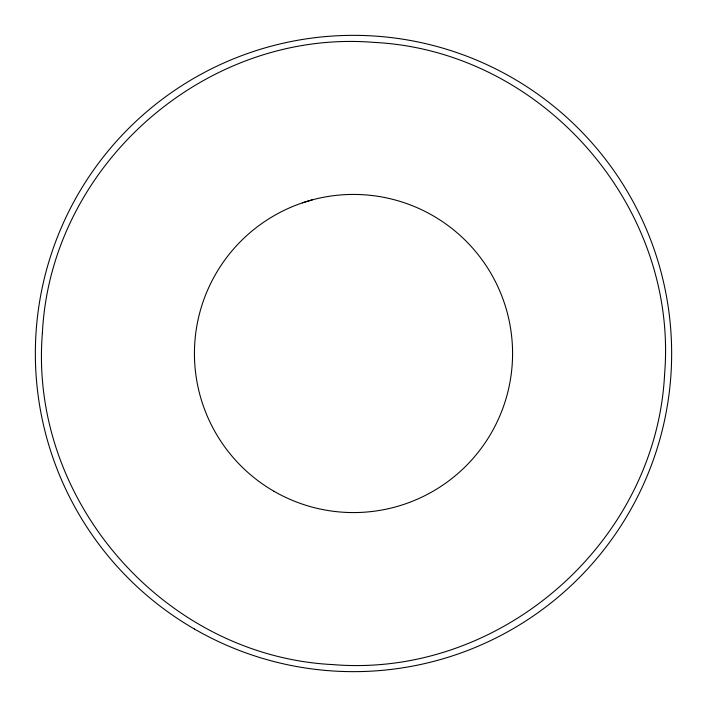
<?xml version="1.0" encoding="UTF-8"?>
<svg xmlns="http://www.w3.org/2000/svg" width="707" height="707" viewBox="0 0 707 707"><rect width="100%" height="100%" fill="white"/><g stroke="black" fill="none" stroke-linecap="round" stroke-linejoin="round"><path stroke-width="1.06" d="M302.366 202.865L312.326 199.842M42.385 333.112C28.634 500.909 164.952 656.343 333.112 664.615C500.909 678.367 656.343 542.048 664.615 373.888C678.367 206.09 542.048 50.657 373.888 42.385C206.09 28.634 50.657 164.952 42.385 333.112M194.425 629.027A318.15 318.15 0 0 0 671.65 353.5A318.15 318.15 0 0 0 194.425 77.973A318.15 318.15 0 0 0 194.425 629.027M273.963 491.259A159.075 159.075 0 0 0 512.575 353.5A159.075 159.075 0 0 0 273.963 215.741A159.075 159.075 0 0 0 273.963 491.259"/></g></svg>
